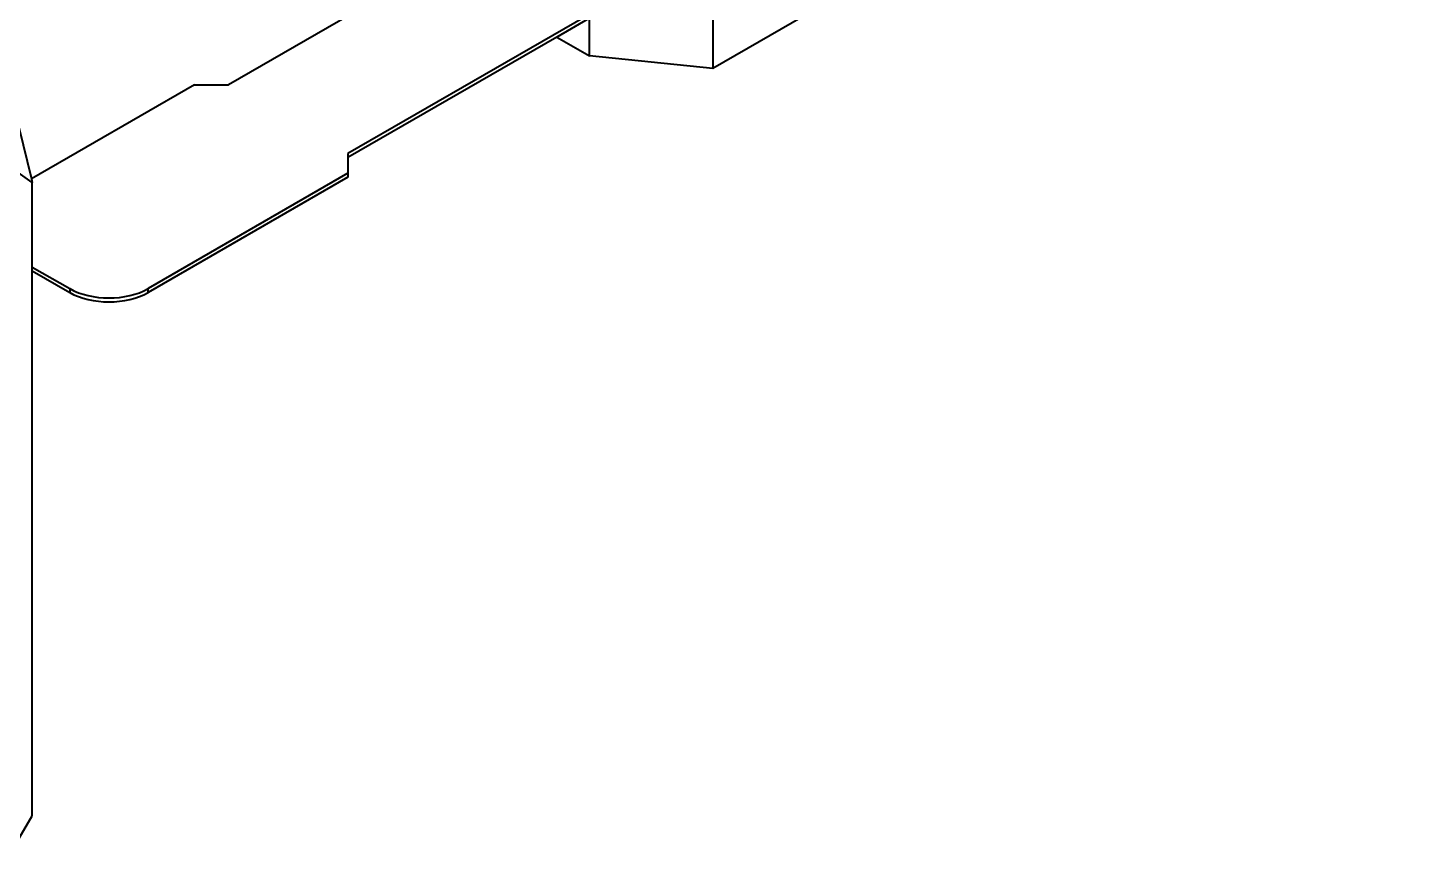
# Model space of a CAD drawing. Header units: millimetres. Extents: x 15 to 415, y 5 to 292.
# Drawn here: x 351.09 to 365.48, y 107.39 to 115.96 of the extents above; entities that cross this region are included whole.
import ezdxf

# ---------------------------------------------------------------- set-up
doc = ezdxf.new("R2010")
doc.units = ezdxf.units.MM
doc.layers.add('Geometries', color=7, linetype='Continuous')

msp = doc.modelspace()

# ---------------------------------------------------------------- linework, layer by layer
at = {"layer": 'Geometries', "linetype": 'Continuous', "lineweight": 40}
for p, q in [((358.1908, 125.4424), (358.1908, 115.5399)), ((365.4829, 119.7499), (358.1908, 115.5399)), ((357.9183, 116.6847), (354.4057, 114.6567)), ((355.2996, 116.6017), (353.1683, 115.3712)), ((356.9092, 116.0613), (356.5706, 115.8658)), ((356.9092, 115.6703), (356.9092, 116.0613)), ((356.5706, 115.8658), (354.4057, 114.6159)), ((356.5706, 115.8658), (356.9092, 115.6703)), ((358.1908, 115.5399), (356.9092, 115.6703)), ((350.8627, 115.4676), (351.1243, 114.3952)), ((352.8147, 115.3712), (351.1243, 114.3952)), ((352.8147, 115.3712), (353.1683, 115.3712)), ((351.1334, 114.3577), (350.5366, 114.7788)), ((354.4057, 114.6567), (354.4057, 114.6159)), ((354.4057, 114.6159), (354.4057, 114.4526)), ((351.1243, 114.3952), (351.1334, 114.3577)), ((351.1334, 113.4806), (351.1334, 114.3577)), ((354.4057, 114.4526), (352.3343, 113.2567)), ((354.4057, 114.4118), (352.3343, 113.2159)), ((354.4057, 114.4526), (354.4057, 114.4118)), ((351.1334, 113.4397), (351.1334, 113.4806)), ((351.1334, 113.4806), (351.5212, 113.2567)), ((351.1334, 107.7866), (351.1334, 113.4397)), ((351.1334, 113.4397), (351.5212, 113.2159)), ((351.5212, 113.2567), (351.5212, 113.2159)), ((352.3343, 113.2159), (352.3343, 113.2567)), ((350.9002, 107.389), (351.1334, 107.7866))]:
    msp.add_line(p, q, dxfattribs=at)
for centre, major_axis, start_param, end_param in [((351.9278, 113.4914), (0.575, 0), 3.9269908, 5.4977871), ((351.9278, 113.4506), (-0.575, 0), 0.7853982, 2.3561945)]:
    msp.add_ellipse(centre, major_axis=major_axis, ratio=0.5773503, start_param=start_param, end_param=end_param, dxfattribs=at)

doc.saveas('drawing.dxf')
